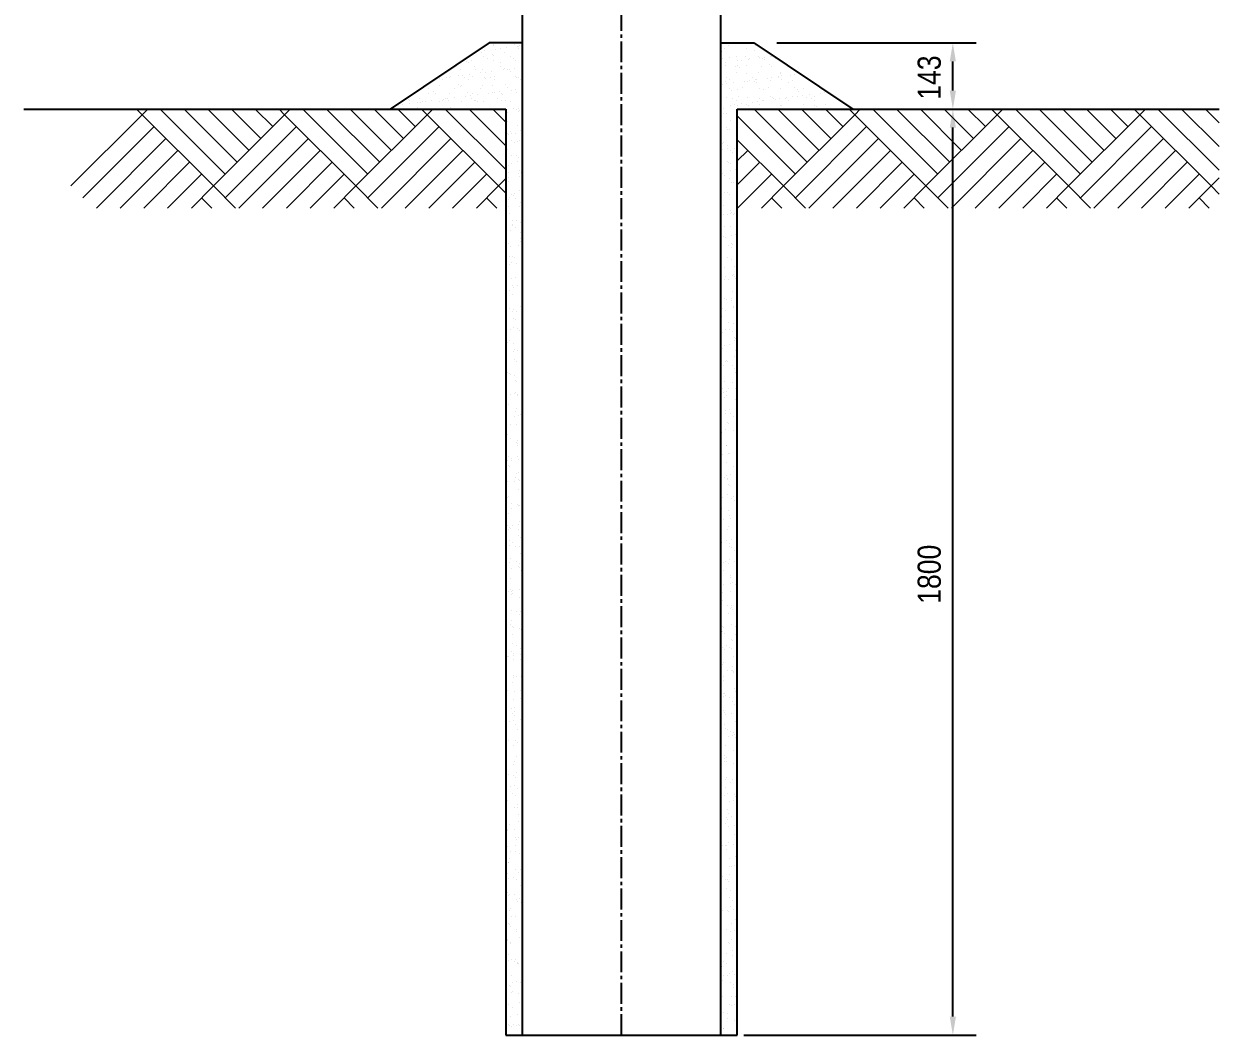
# Model space of a CAD drawing. Header units: millimetres. Extents: x 330554 to 656471, y 11007 to 130943.
# Drawn here: x 517242 to 519814, y 99916 to 102091 of the extents above; entities that cross this region are included whole.
import ezdxf

# ---------------------------------------------------------------- set-up
doc = ezdxf.new("R2010")
doc.units = ezdxf.units.MM
doc.header["$LTSCALE"] = 6
doc.linetypes.add('CENTER2', pattern=[1.125, 0.75, -0.125, 0.125, -0.125])
doc.layers.add('Hatch', color=250, linetype='Continuous', lineweight=13)
for name, color, linetype in [('Kich thuot', 8, 'Continuous'), ('Tim tru', 30, 'CENTER2'), ('Tru', 111, 'Continuous')]:
    doc.layers.add(name, color=color, linetype=linetype)
doc.styles.add('khoa', font='VHELVCN.TTF')

msp = doc.modelspace()

# ---------------------------------------------------------------- linework, layer by layer
for p, q in [((518243.629, 102049.93), (518030.218, 101907.655)), ((518314.766, 102049.93), (518243.629, 102049.93)), ((518741.589, 102049.93), (518812.727, 102049.93)), ((518812.727, 102049.93), (519026.138, 101907.655)), ((517242.366, 101907.655), (518279.198, 101907.655)), ((518279.198, 101907.655), (518279.198, 99915.814)), ((518741.589, 99915.814), (518741.589, 101907.655)), ((518777.158, 101907.655), (519813.99, 101907.655)), ((518777.158, 99915.814), (518777.158, 101907.655)), ((518279.198, 99915.814), (518777.158, 99915.814))]:
    msp.add_line(p, q)
at = {"layer": 'Hatch'}
for p, q in [((518251.748, 102047.171), (518251.748, 102047.171)), ((518252.775, 102043.609), (518252.775, 102043.609)), ((518297.97, 102046.949), (518297.97, 102046.949)), ((518306.009, 102043.319), (518306.009, 102043.319)), ((518309.044, 102043.711), (518309.044, 102043.711)), ((518759.196, 102044.529), (518759.196, 102044.529)), ((518798.641, 102047.97), (518798.641, 102047.97)), ((518815.465, 102044.631), (518815.465, 102044.631)), ((518218.14, 102031.751), (518218.14, 102031.751)), ((518227.379, 102028.472), (518227.379, 102028.472)), ((518232.318, 102020.692), (518232.318, 102020.692)), ((518232.83, 102033.685), (518232.83, 102033.685)), ((518249.669, 102025.96), (518249.669, 102025.96)), ((518252.999, 102022.909), (518252.999, 102022.909)), ((518257.372, 102036.916), (518257.372, 102036.916)), ((518266.777, 102038.154), (518266.777, 102038.154)), ((518276.181, 102030.23), (518276.181, 102030.23)), ((518281.467, 102040.088), (518281.467, 102040.088)), ((518288.587, 102020.794), (518288.587, 102020.794)), ((518303.986, 102041.819), (518303.986, 102041.819)), ((518307.316, 102038.767), (518307.316, 102038.767)), ((518744.323, 102032.111), (518744.323, 102032.111)), ((518746.358, 102016.758), (518746.358, 102016.758)), ((518750.439, 102037.253), (518750.439, 102037.253)), ((518760.043, 102017.707), (518760.043, 102017.707)), ((518774.872, 102020.312), (518774.872, 102020.312)), ((518795.008, 102021.714), (518795.008, 102021.714)), ((518796.661, 102037.031), (518796.661, 102037.031)), ((518802.627, 102016.86), (518802.627, 102016.86)), ((518814.36, 102033.565), (518814.36, 102033.565)), ((518822.168, 102020.915), (518822.168, 102020.915)), ((518825.7, 102018.172), (518825.7, 102018.172)), ((518832.345, 102017.086), (518832.345, 102017.086)), ((518835.105, 102019.41), (518835.105, 102019.41)), ((518849.795, 102021.344), (518849.795, 102021.344)), ((518851.277, 102021.817), (518851.277, 102021.817)), ((518858.896, 102016.962), (518858.896, 102016.962)), ((518182.295, 101993.878), (518182.295, 101993.878)), ((518195.351, 102010.102), (518195.351, 102010.102)), ((518198.682, 102007.05), (518198.682, 102007.05)), ((518205.589, 102011.752), (518205.589, 102011.752)), ((518211.099, 101998.26), (518211.099, 101998.26)), ((518214.402, 101992.646), (518214.402, 101992.646)), ((518228.517, 101993.656), (518228.517, 101993.656)), ((518239.938, 102015.838), (518239.938, 102015.838)), ((518252.886, 102012.355), (518252.886, 102012.355)), ((518267.368, 101998.363), (518267.368, 101998.363)), ((518268.719, 102008.504), (518268.719, 102008.504)), ((518274.031, 101992.326), (518274.031, 101992.326)), ((518277.319, 101995.414), (518277.319, 101995.414)), ((518283.436, 101993.564), (518283.436, 101993.564)), ((518286.703, 101992.025), (518286.703, 101992.025)), ((518296.207, 102015.94), (518296.207, 102015.94)), ((518298.126, 101995.498), (518298.126, 101995.498)), ((518299.108, 102012.134), (518299.108, 102012.134)), ((518751.577, 102002.437), (518751.577, 102002.437)), ((518752.52, 102008.537), (518752.52, 102008.537)), ((518773.789, 101999.283), (518773.789, 101999.283)), ((518777.063, 102011.768), (518777.063, 102011.768)), ((518778.027, 102001.227), (518778.027, 102001.227)), ((518781.358, 101998.175), (518781.358, 101998.175)), ((518786.468, 102013.007), (518786.468, 102013.007)), ((518797.799, 102002.215), (518797.799, 102002.215)), ((518801.158, 102014.941), (518801.158, 102014.941)), ((518830.058, 101999.385), (518830.058, 101999.385)), ((518835.675, 102014.034), (518835.675, 102014.034)), ((518846.601, 102003.974), (518846.601, 102003.974)), ((518851.395, 101999.629), (518851.395, 101999.629)), ((518886.327, 101999.487), (518886.327, 101999.487)), ((518134.373, 101975.241), (518134.373, 101975.241)), ((518137.525, 101974.355), (518137.525, 101974.355)), ((518141.993, 101970.387), (518141.993, 101970.387)), ((518152.214, 101976.288), (518152.214, 101976.288)), ((518157.926, 101975.178), (518157.926, 101975.178)), ((518160.084, 101976.787), (518160.084, 101976.787)), ((518176.757, 101979.52), (518176.757, 101979.52)), ((518186.162, 101980.758), (518186.162, 101980.758)), ((518190.642, 101975.343), (518190.642, 101975.343)), ((518198.262, 101970.489), (518198.262, 101970.489)), ((518200.852, 101982.692), (518200.852, 101982.692)), ((518206.728, 101976.937), (518206.728, 101976.937)), ((518225.394, 101985.923), (518225.394, 101985.923)), ((518232.386, 101976.166), (518232.386, 101976.166)), ((518234.799, 101987.161), (518234.799, 101987.161)), ((518235.716, 101973.114), (518235.716, 101973.114)), ((518246.911, 101975.446), (518246.911, 101975.446)), ((518249.489, 101989.095), (518249.489, 101989.095)), ((518254.024, 101977.54), (518254.024, 101977.54)), ((518254.531, 101970.592), (518254.531, 101970.592)), ((518290.034, 101988.973), (518290.034, 101988.973)), ((518300.246, 101977.318), (518300.246, 101977.318)), ((518303.18, 101975.548), (518303.18, 101975.548)), ((518305.753, 101974.568), (518305.753, 101974.568)), ((518310.8, 101970.694), (518310.8, 101970.694)), ((518742.76, 101967.912), (518742.76, 101967.912)), ((518752.716, 101967.622), (518752.716, 101967.622)), ((518753.332, 101976.366), (518753.332, 101976.366)), ((518760.951, 101971.512), (518760.951, 101971.512)), ((518776.01, 101985.496), (518776.01, 101985.496)), ((518793.722, 101967.179), (518793.722, 101967.179)), ((518797.077, 101983.771), (518797.077, 101983.771)), ((518798.937, 101967.4), (518798.937, 101967.4)), ((518803.127, 101968.417), (518803.127, 101968.417)), ((518809.601, 101976.468), (518809.601, 101976.468)), ((518815.062, 101967.291), (518815.062, 101967.291)), ((518817.22, 101971.614), (518817.22, 101971.614)), ((518817.817, 101970.351), (518817.817, 101970.351)), ((518823.307, 101986.099), (518823.307, 101986.099)), ((518842.36, 101973.582), (518842.36, 101973.582)), ((518847.739, 101969.158), (518847.739, 101969.158)), ((518851.765, 101974.82), (518851.765, 101974.82)), ((518865.87, 101976.57), (518865.87, 101976.57)), ((518866.454, 101976.754), (518866.454, 101976.754)), ((518869.379, 101983.15), (518869.379, 101983.15)), ((518869.528, 101985.878), (518869.528, 101985.878)), ((518872.709, 101980.098), (518872.709, 101980.098)), ((518873.489, 101971.716), (518873.489, 101971.716)), ((518888.429, 101965.694), (518888.429, 101965.694)), ((518890.997, 101979.985), (518890.997, 101979.985)), ((518895.036, 101969.762), (518895.036, 101969.762)), ((518900.402, 101981.223), (518900.402, 101981.223)), ((518922.139, 101976.673), (518922.139, 101976.673)), ((518929.758, 101971.818), (518929.758, 101971.818)), ((518112.842, 101940.585), (518112.842, 101940.585)), ((518113.154, 101952.81), (518113.154, 101952.81)), ((518123.751, 101944.449), (518123.751, 101944.449)), ((518127.082, 101941.397), (518127.082, 101941.397)), ((518136.136, 101958.459), (518136.136, 101958.459)), ((518159.064, 101940.363), (518159.064, 101940.363)), ((518169.423, 101952.912), (518169.423, 101952.912)), ((518178.069, 101960.308), (518178.069, 101960.308)), ((518181.399, 101957.256), (518181.399, 101957.256)), ((518183.433, 101959.062), (518183.433, 101959.062)), ((518197.119, 101942.851), (518197.119, 101942.851)), ((518207.866, 101942.121), (518207.866, 101942.121)), ((518225.692, 101953.014), (518225.692, 101953.014)), ((518229.655, 101958.841), (518229.655, 101958.841)), ((518242.054, 101941.333), (518242.054, 101941.333)), ((518251.436, 101958.71), (518251.436, 101958.71)), ((518251.459, 101942.571), (518251.459, 101942.571)), ((518255.163, 101942.725), (518255.163, 101942.725)), ((518266.148, 101944.505), (518266.148, 101944.505)), ((518269.42, 101942.23), (518269.42, 101942.23)), ((518278.457, 101960.599), (518278.457, 101960.599)), ((518281.961, 101953.116), (518281.961, 101953.116)), ((518290.691, 101947.736), (518290.691, 101947.736)), ((518300.096, 101948.974), (518300.096, 101948.974)), ((518301.384, 101942.503), (518301.384, 101942.503)), ((518745.085, 101960.776), (518745.085, 101960.776)), ((518754.49, 101962.014), (518754.49, 101962.014)), ((518760.744, 101951.433), (518760.744, 101951.433)), ((518764.075, 101948.381), (518764.075, 101948.381)), ((518769.18, 101963.948), (518769.18, 101963.948)), ((518777.148, 101950.681), (518777.148, 101950.681)), ((518788.382, 101954.037), (518788.382, 101954.037)), ((518818.392, 101964.24), (518818.392, 101964.24)), ((518824.445, 101951.284), (518824.445, 101951.284)), ((518834.112, 101949.835), (518834.112, 101949.835)), ((518844.651, 101954.139), (518844.651, 101954.139)), ((518870.667, 101951.062), (518870.667, 101951.062)), ((518900.92, 101954.241), (518900.92, 101954.241)), ((518906.413, 101949.214), (518906.413, 101949.214)), ((518909.744, 101946.162), (518909.744, 101946.162)), ((518919.469, 101952.82), (518919.469, 101952.82)), ((518956.293, 101941.799), (518956.293, 101941.799)), ((518965.698, 101943.037), (518965.698, 101943.037)), ((518047.505, 101915.72), (518047.505, 101915.72)), ((518056.91, 101916.958), (518056.91, 101916.958)), ((518069.434, 101928.59), (518069.434, 101928.59)), ((518071.599, 101918.892), (518071.599, 101918.892)), ((518072.765, 101925.539), (518072.765, 101925.539)), ((518088.473, 101921.885), (518088.473, 101921.885)), ((518092.697, 101929.893), (518092.697, 101929.893)), ((518096.142, 101922.123), (518096.142, 101922.123)), ((518100.317, 101925.039), (518100.317, 101925.039)), ((518105.547, 101923.362), (518105.547, 101923.362)), ((518120.237, 101925.296), (518120.237, 101925.296)), ((518137.275, 101923.644), (518137.275, 101923.644)), ((518142.802, 101926.993), (518142.802, 101926.993)), ((518144.779, 101928.527), (518144.779, 101928.527)), ((518148.966, 101929.995), (518148.966, 101929.995)), ((518154.184, 101929.765), (518154.184, 101929.765)), ((518156.586, 101925.141), (518156.586, 101925.141)), ((518168.874, 101931.699), (518168.874, 101931.699)), ((518184.571, 101924.247), (518184.571, 101924.247)), ((518193.416, 101934.93), (518193.416, 101934.93)), ((518202.821, 101936.168), (518202.821, 101936.168)), ((518205.235, 101930.097), (518205.235, 101930.097)), ((518212.855, 101925.243), (518212.855, 101925.243)), ((518215.103, 101926.372), (518215.103, 101926.372)), ((518217.511, 101938.102), (518217.511, 101938.102)), ((518218.434, 101923.32), (518218.434, 101923.32)), ((518230.793, 101924.025), (518230.793, 101924.025)), ((518261.504, 101930.199), (518261.504, 101930.199)), ((518269.124, 101925.345), (518269.124, 101925.345)), ((518272.751, 101939.178), (518272.751, 101939.178)), ((518279.595, 101925.783), (518279.595, 101925.783)), ((518288.47, 101924.774), (518288.47, 101924.774)), ((518753.854, 101932.806), (518753.854, 101932.806)), ((518761.745, 101916.186), (518761.745, 101916.186)), ((518767.925, 101931.12), (518767.925, 101931.12)), ((518771.15, 101917.424), (518771.15, 101917.424)), ((518775.544, 101926.265), (518775.544, 101926.265)), ((518778.286, 101915.865), (518778.286, 101915.865)), ((518779.795, 101933.977), (518779.795, 101933.977)), ((518785.839, 101919.358), (518785.839, 101919.358)), ((518797.779, 101917.497), (518797.779, 101917.497)), ((518800.075, 101932.585), (518800.075, 101932.585)), ((518801.109, 101914.445), (518801.109, 101914.445)), ((518810.382, 101922.589), (518810.382, 101922.589)), ((518819.787, 101923.827), (518819.787, 101923.827)), ((518824.194, 101931.222), (518824.194, 101931.222)), ((518825.583, 101916.468), (518825.583, 101916.468)), ((518831.813, 101926.368), (518831.813, 101926.368)), ((518834.477, 101925.761), (518834.477, 101925.761)), ((518848.877, 101934.343), (518848.877, 101934.343)), ((518852.096, 101933.355), (518852.096, 101933.355)), ((518855.427, 101930.304), (518855.427, 101930.304)), ((518859.019, 101928.992), (518859.019, 101928.992)), ((518868.424, 101930.23), (518868.424, 101930.23)), ((518871.146, 101915.899), (518871.146, 101915.899)), ((518871.805, 101916.247), (518871.805, 101916.247)), ((518880.463, 101931.324), (518880.463, 101931.324)), ((518883.114, 101932.164), (518883.114, 101932.164)), ((518888.082, 101926.47), (518888.082, 101926.47)), ((518896.174, 101934.946), (518896.174, 101934.946)), ((518907.656, 101935.395), (518907.656, 101935.395)), ((518917.061, 101936.634), (518917.061, 101936.634)), ((518920.607, 101918.005), (518920.607, 101918.005)), ((518925.464, 101931.758), (518925.464, 101931.758)), ((518931.751, 101938.568), (518931.751, 101938.568)), ((518936.732, 101931.426), (518936.732, 101931.426)), ((518942.396, 101934.724), (518942.396, 101934.724)), ((518943.448, 101915.278), (518943.448, 101915.278)), ((518944.351, 101926.572), (518944.351, 101926.572)), ((518967.904, 101918.608), (518967.904, 101918.608)), ((519016.815, 101913.681), (519016.815, 101913.681)), ((517343.473, 101742.281), (517496.792, 101895.601)), ((517496.792, 101895.601), (517484.738, 101907.655)), ((517496.792, 101895.601), (517508.847, 101907.655)), ((517650.112, 101742.281), (517496.792, 101895.601)), ((517675.665, 101767.835), (517535.844, 101907.655)), ((517701.218, 101793.388), (517586.951, 101907.655)), ((517726.771, 101818.941), (517638.057, 101907.655)), ((517650.112, 101742.281), (517803.431, 101895.601)), ((517752.324, 101844.494), (517689.163, 101907.655)), ((517777.878, 101870.047), (517740.27, 101907.655)), ((517803.431, 101895.601), (517791.376, 101907.655)), ((517803.431, 101895.601), (517815.485, 101907.655)), ((517956.75, 101742.281), (517803.431, 101895.601)), ((517982.303, 101767.835), (517842.483, 101907.655)), ((518007.856, 101793.388), (517893.589, 101907.655)), ((518033.41, 101818.941), (517944.695, 101907.655)), ((517956.75, 101742.281), (518110.069, 101895.601)), ((518058.963, 101844.494), (517995.802, 101907.655)), ((518084.516, 101870.047), (518046.908, 101907.655)), ((518088.484, 101911.134), (518088.484, 101911.134)), ((518110.069, 101895.601), (518098.015, 101907.655)), ((518110.069, 101895.601), (518122.124, 101907.655)), ((518263.388, 101742.281), (518110.069, 101895.601)), ((518279.198, 101777.578), (518149.121, 101907.655)), ((518160.786, 101910.513), (518160.786, 101910.513)), ((518184.016, 101907.666), (518184.016, 101907.666)), ((518279.198, 101828.685), (518200.227, 101907.655)), ((518234.153, 101908.916), (518234.153, 101908.916)), ((518240.285, 101907.768), (518240.285, 101907.768)), ((518279.198, 101879.791), (518251.334, 101907.655)), ((518256.301, 101907.909), (518256.301, 101907.909)), ((518280.733, 101890.968), (518280.733, 101890.968)), ((518282.808, 101899.916), (518282.808, 101899.916)), ((518296.554, 101907.87), (518296.554, 101907.87)), ((518302.523, 101907.687), (518302.523, 101907.687)), ((518306.455, 101908.294), (518306.455, 101908.294)), ((518307.35, 101903.147), (518307.35, 101903.147)), ((518309.785, 101905.243), (518309.785, 101905.243)), ((518743.462, 101901.638), (518743.462, 101901.638)), ((518746.706, 101908.688), (518746.706, 101908.688)), ((518746.792, 101898.587), (518746.792, 101898.587)), ((518754.992, 101897.991), (518754.992, 101897.991)), ((518902.218, 101767.835), (518777.158, 101892.895)), ((518802.975, 101908.79), (518802.975, 101908.79)), ((518927.772, 101793.388), (518813.504, 101907.655)), ((518859.244, 101908.893), (518859.244, 101908.893)), ((518953.325, 101818.941), (518864.611, 101907.655)), ((518876.665, 101742.281), (519029.984, 101895.601)), ((518915.513, 101908.995), (518915.513, 101908.995)), ((518978.878, 101844.494), (518915.717, 101907.655)), ((518946.778, 101912.226), (518946.778, 101912.226)), ((519004.431, 101870.047), (518966.824, 101907.655)), ((518971.781, 101909.097), (518971.781, 101909.097)), ((519029.984, 101895.601), (519017.93, 101907.655)), ((519029.984, 101895.601), (519042.039, 101907.655)), ((519183.304, 101742.281), (519029.984, 101895.601)), ((519208.857, 101767.835), (519069.036, 101907.655)), ((519234.41, 101793.388), (519120.143, 101907.655)), ((519259.963, 101818.941), (519171.249, 101907.655)), ((519183.304, 101742.281), (519336.623, 101895.601)), ((519285.516, 101844.494), (519222.356, 101907.655)), ((519311.07, 101870.047), (519273.462, 101907.655)), ((519336.623, 101895.601), (519324.568, 101907.655)), ((519336.623, 101895.601), (519348.677, 101907.655)), ((519489.942, 101742.281), (519336.623, 101895.601)), ((519515.495, 101767.835), (519375.675, 101907.655)), ((519541.048, 101793.388), (519426.781, 101907.655)), ((519566.602, 101818.941), (519477.888, 101907.655)), ((519489.942, 101742.281), (519643.261, 101895.601)), ((519592.155, 101844.494), (519528.994, 101907.655)), ((519617.708, 101870.047), (519580.1, 101907.655)), ((519643.261, 101895.601), (519631.207, 101907.655)), ((519643.261, 101895.601), (519655.316, 101907.655)), ((519796.58, 101742.281), (519643.261, 101895.601)), ((519813.99, 101775.978), (519682.313, 101907.655)), ((519813.99, 101827.085), (519733.42, 101907.655)), ((519813.99, 101878.191), (519784.526, 101907.655)), ((517369.026, 101716.728), (517522.346, 101870.047)), ((517675.665, 101716.728), (517828.984, 101870.047)), ((517982.303, 101716.728), (518135.622, 101870.047)), ((518283.716, 101880.099), (518283.716, 101880.099)), ((518303.661, 101872.872), (518303.661, 101872.872)), ((518311.147, 101862.624), (518311.147, 101862.624)), ((518753.861, 101868.365), (518753.861, 101868.365)), ((518756.13, 101863.175), (518756.13, 101863.175)), ((518761.299, 101863.442), (518761.299, 101863.442)), ((518762.512, 101884.182), (518762.512, 101884.182)), ((518902.218, 101716.728), (519055.538, 101870.047)), ((519208.857, 101716.728), (519362.176, 101870.047)), ((519515.495, 101716.728), (519668.814, 101870.047)), ((517398.235, 101694.83), (517547.899, 101844.494)), ((517704.873, 101694.83), (517854.537, 101844.494)), ((518011.511, 101694.83), (518161.176, 101844.494)), ((518281.872, 101856.152), (518281.872, 101856.152)), ((518284.777, 101853.392), (518284.777, 101853.392)), ((518289.172, 101858.5), (518289.172, 101858.5)), ((518290.69, 101839.707), (518290.69, 101839.707)), ((518292.502, 101855.448), (518292.502, 101855.448)), ((518299.467, 101855.326), (518299.467, 101855.326)), ((518304.799, 101838.056), (518304.799, 101838.056)), ((518308.222, 101841.044), (518308.222, 101841.044)), ((518876.665, 101742.281), (518777.158, 101841.789)), ((518931.427, 101694.83), (519081.091, 101844.494)), ((519238.065, 101694.83), (519387.729, 101844.494)), ((519544.703, 101694.83), (519694.368, 101844.494)), ((517449.341, 101694.83), (517573.452, 101818.941)), ((517755.979, 101694.83), (517880.09, 101818.941)), ((518062.618, 101694.83), (518186.729, 101818.941)), ((518283.01, 101821.337), (518283.01, 101821.337)), ((518298.309, 101834.853), (518298.309, 101834.853)), ((518745.229, 101834.388), (518745.229, 101834.388)), ((518746.426, 101820.603), (518746.426, 101820.603)), ((518748.461, 101835.671), (518748.461, 101835.671)), ((518755.831, 101821.841), (518755.831, 101821.841)), ((518757.268, 101828.36), (518757.268, 101828.36)), ((518763.213, 101817.908), (518763.213, 101817.908)), ((518766.544, 101814.856), (518766.544, 101814.856)), ((518770.521, 101823.775), (518770.521, 101823.775)), ((518775.891, 101818.196), (518775.891, 101818.196)), ((518777.158, 101796.094), (518800.006, 101818.941)), ((518982.533, 101694.83), (519106.644, 101818.941)), ((519289.171, 101694.83), (519413.282, 101818.941)), ((519595.81, 101694.83), (519719.921, 101818.941)), ((517500.447, 101694.83), (517599.005, 101793.388)), ((517807.086, 101694.83), (517905.644, 101793.388)), ((518113.724, 101694.83), (518212.282, 101793.388)), ((518284.148, 101786.522), (518284.148, 101786.522)), ((518290.939, 101791.249), (518290.939, 101791.249)), ((518292.032, 101807.564), (518292.032, 101807.564)), ((518301.437, 101808.802), (518301.437, 101808.802)), ((518305.283, 101794.461), (518305.283, 101794.461)), ((518305.937, 101803.241), (518305.937, 101803.241)), ((518312.902, 101789.607), (518312.902, 101789.607)), ((518755.434, 101795.279), (518755.434, 101795.279)), ((518758.407, 101793.544), (518758.407, 101793.544)), ((518763.054, 101790.425), (518763.054, 101790.425)), ((518777.158, 101744.987), (518825.559, 101793.388)), ((519033.639, 101694.83), (519132.197, 101793.388)), ((519340.278, 101694.83), (519438.836, 101793.388)), ((519646.916, 101694.83), (519745.474, 101793.388)), ((517551.554, 101694.83), (517624.558, 101767.835)), ((517858.192, 101694.83), (517931.197, 101767.835)), ((518164.831, 101694.83), (518237.835, 101767.835)), ((518284.064, 101772.029), (518284.064, 101772.029)), ((518284.149, 101759.743), (518284.149, 101759.743)), ((518307.075, 101768.425), (518307.075, 101768.425)), ((518308.691, 101762.974), (518308.691, 101762.974)), ((518308.924, 101774.77), (518308.924, 101774.77)), ((518312.254, 101771.718), (518312.254, 101771.718)), ((518745.931, 101768.114), (518745.931, 101768.114)), ((518749.261, 101765.062), (518749.261, 101765.062)), ((518763.086, 101776.013), (518763.086, 101776.013)), ((518772.491, 101777.252), (518772.491, 101777.252)), ((518778.107, 101694.83), (518851.112, 101767.835)), ((519084.746, 101694.83), (519157.75, 101767.835)), ((519391.384, 101694.83), (519464.389, 101767.835)), ((519698.023, 101694.83), (519771.027, 101767.835)), ((519796.58, 101742.281), (519813.99, 101759.691)), ((517602.66, 101694.83), (517650.112, 101742.281)), ((517697.563, 101694.83), (517650.112, 101742.281)), ((517909.299, 101694.83), (517956.75, 101742.281)), ((518004.201, 101694.83), (517956.75, 101742.281)), ((518215.937, 101694.83), (518263.388, 101742.281)), ((518263.388, 101742.281), (518279.198, 101758.091)), ((518279.198, 101726.472), (518263.388, 101742.281)), ((518285.286, 101751.706), (518285.286, 101751.706)), ((518308.214, 101733.61), (518308.214, 101733.61)), ((518759.545, 101758.729), (518759.545, 101758.729)), ((518764.981, 101750.658), (518764.981, 101750.658)), ((518770.027, 101750.033), (518770.027, 101750.033)), ((518829.214, 101694.83), (518876.665, 101742.281)), ((518924.117, 101694.83), (518876.665, 101742.281)), ((519135.852, 101694.83), (519183.304, 101742.281)), ((519230.755, 101694.83), (519183.304, 101742.281)), ((519442.491, 101694.83), (519489.942, 101742.281)), ((519537.393, 101694.83), (519489.942, 101742.281)), ((519749.129, 101694.83), (519796.58, 101742.281)), ((519813.99, 101724.872), (519796.58, 101742.281)), ((517646.457, 101694.83), (517624.558, 101716.728)), ((517953.095, 101694.83), (517931.197, 101716.728)), ((518259.733, 101694.83), (518237.835, 101716.728)), ((518286.118, 101713.22), (518286.118, 101713.22)), ((518286.424, 101716.891), (518286.424, 101716.891)), ((518291.641, 101724.975), (518291.641, 101724.975)), ((518294.971, 101721.924), (518294.971, 101721.924)), ((518298.657, 101726.783), (518298.657, 101726.783)), ((518300.808, 101715.154), (518300.808, 101715.154)), ((518748.808, 101727.601), (518748.808, 101727.601)), ((518755.202, 101728.193), (518755.202, 101728.193)), ((518760.683, 101723.913), (518760.683, 101723.913)), ((518873.01, 101694.83), (518851.112, 101716.728)), ((519179.649, 101694.83), (519157.75, 101716.728)), ((519486.287, 101694.83), (519464.389, 101716.728)), ((519792.925, 101694.83), (519771.027, 101716.728)), ((518285.819, 101699.012), (518285.819, 101699.012)), ((518287.563, 101682.075), (518287.563, 101682.075)), ((518309.352, 101698.794), (518309.352, 101698.794)), ((518310.691, 101707.519), (518310.691, 101707.519)), ((518747.698, 101700.863), (518747.698, 101700.863)), ((518761.821, 101689.098), (518761.821, 101689.098)), ((518763.401, 101682.355), (518763.401, 101682.355)), ((518765.682, 101684.384), (518765.682, 101684.384)), ((518771.862, 101683.603), (518771.862, 101683.603)), ((518292.792, 101658.62), (518292.792, 101658.62)), ((518293.373, 101667.392), (518293.373, 101667.392)), ((518293.408, 101657.725), (518293.408, 101657.725)), ((518302.778, 101668.63), (518302.778, 101668.63)), ((518310.49, 101663.979), (518310.49, 101663.979)), ((518313.249, 101681.537), (518313.249, 101681.537)), ((518742.944, 101659.438), (518742.944, 101659.438)), ((518747.767, 101680.431), (518747.767, 101680.431)), ((518757.172, 101681.669), (518757.172, 101681.669)), ((518769.013, 101681.332), (518769.013, 101681.332)), ((518288.701, 101647.26), (518288.701, 101647.26)), ((518300.412, 101653.766), (518300.412, 101653.766)), ((518311.393, 101641.245), (518311.393, 101641.245)), ((518314.723, 101638.193), (518314.723, 101638.193)), ((518748.399, 101634.589), (518748.399, 101634.589)), ((518750.564, 101654.584), (518750.564, 101654.584)), ((518751.73, 101631.537), (518751.73, 101631.537)), ((518762.959, 101654.282), (518762.959, 101654.282)), ((518764.427, 101635.841), (518764.427, 101635.841)), ((518773.832, 101637.079), (518773.832, 101637.079)), ((518285.49, 101619.571), (518285.49, 101619.571)), ((518289.839, 101612.444), (518289.839, 101612.444)), ((518307.385, 101613.374), (518307.385, 101613.374)), ((518310.032, 101622.802), (518310.032, 101622.802)), ((518311.628, 101629.164), (518311.628, 101629.164)), ((518757.537, 101614.192), (518757.537, 101614.192)), ((518764.098, 101619.467), (518764.098, 101619.467)), ((518765.156, 101609.337), (518765.156, 101609.337)), ((518767.45, 101617.133), (518767.45, 101617.133)), ((518286.166, 101590.942), (518286.166, 101590.942)), ((518294.11, 101591.451), (518294.11, 101591.451)), ((518297.44, 101588.399), (518297.44, 101588.399)), ((518312.767, 101594.348), (518312.767, 101594.348)), ((518741.854, 101586.086), (518741.854, 101586.086)), ((518756.543, 101588.02), (518756.543, 101588.02)), ((518765.236, 101584.651), (518765.236, 101584.651)), ((518287.459, 101573.047), (518287.459, 101573.047)), ((518290.977, 101577.629), (518290.977, 101577.629)), ((518302.149, 101574.981), (518302.149, 101574.981)), ((518313.16, 101573.995), (518313.16, 101573.995)), ((518313.905, 101559.533), (518313.905, 101559.533)), ((518750.167, 101567.339), (518750.167, 101567.339)), ((518772.13, 101568.945), (518772.13, 101568.945)), ((518280.157, 101538.605), (518280.157, 101538.605)), ((518292.116, 101542.813), (518292.116, 101542.813)), ((518300.759, 101545.696), (518300.759, 101545.696)), ((518304.119, 101528.458), (518304.119, 101528.458)), ((518742.005, 101531.137), (518742.005, 101531.137)), ((518749.108, 101540.259), (518749.108, 101540.259)), ((518750.911, 101546.514), (518750.911, 101546.514)), ((518758.513, 101541.497), (518758.513, 101541.497)), ((518766.374, 101549.836), (518766.374, 101549.836)), ((518768.151, 101550.859), (518768.151, 101550.859)), ((518771.482, 101547.807), (518771.482, 101547.807)), ((518773.203, 101543.431), (518773.203, 101543.431)), ((518280.302, 101522.779), (518280.302, 101522.779)), ((518287.922, 101517.925), (518287.922, 101517.925)), ((518293.254, 101507.998), (518293.254, 101507.998)), ((518294.714, 101527.219), (518294.714, 101527.219)), ((518295.877, 101524.2), (518295.877, 101524.2)), ((518313.861, 101507.721), (518313.861, 101507.721)), ((518767.512, 101515.021), (518767.512, 101515.021)), ((518286.831, 101479.399), (518286.831, 101479.399)), ((518294.895, 101477.533), (518294.895, 101477.533)), ((518311.373, 101482.63), (518311.373, 101482.63)), ((518743.143, 101496.321), (518743.143, 101496.321)), ((518745.047, 101478.351), (518745.047, 101478.351)), ((518750.868, 101501.064), (518750.868, 101501.064)), ((518754.199, 101498.013), (518754.199, 101498.013)), ((518765.504, 101501.268), (518765.504, 101501.268)), ((518765.768, 101495.669), (518765.768, 101495.669)), ((518768.651, 101480.205), (518768.651, 101480.205)), ((518769.918, 101483.608), (518769.918, 101483.608)), ((518775.173, 101496.907), (518775.173, 101496.907)), ((518294.392, 101473.182), (518294.392, 101473.182)), ((518296.579, 101457.926), (518296.579, 101457.926)), ((518299.909, 101454.874), (518299.909, 101454.874)), ((518302.514, 101472.679), (518302.514, 101472.679)), ((518744.281, 101461.506), (518744.281, 101461.506)), ((518752.666, 101473.497), (518752.666, 101473.497)), ((518279.395, 101431.637), (518279.395, 101431.637)), ((518288.8, 101432.875), (518288.8, 101432.875)), ((518295.53, 101438.367), (518295.53, 101438.367)), ((518303.49, 101434.809), (518303.49, 101434.809)), ((518309.488, 101432.287), (518309.488, 101432.287)), ((518743.195, 101445.914), (518743.195, 101445.914)), ((518745.419, 101426.69), (518745.419, 101426.69)), ((518752.636, 101433.814), (518752.636, 101433.814)), ((518757.884, 101447.848), (518757.884, 101447.848)), ((518759.64, 101433.105), (518759.64, 101433.105)), ((518767.259, 101428.25), (518767.259, 101428.25)), ((518769.789, 101445.39), (518769.789, 101445.39)), ((518279.296, 101408.132), (518279.296, 101408.132)), ((518282.626, 101405.08), (518282.626, 101405.08)), ((518288.269, 101409.855), (518288.269, 101409.855)), ((518296.668, 101403.551), (518296.668, 101403.551)), ((518750.449, 101400.086), (518750.449, 101400.086)), ((518759.854, 101401.324), (518759.854, 101401.324)), ((518770.62, 101417.334), (518770.62, 101417.334)), ((518770.927, 101410.574), (518770.927, 101410.574)), ((518773.95, 101414.282), (518773.95, 101414.282)), ((518774.544, 101403.258), (518774.544, 101403.258)), ((518296.055, 101387.047), (518296.055, 101387.047)), ((518298.346, 101390.676), (518298.346, 101390.676)), ((518305.46, 101388.285), (518305.46, 101388.285)), ((518746.558, 101391.875), (518746.558, 101391.875)), ((518772.065, 101375.759), (518772.065, 101375.759)), ((518774.232, 101387.858), (518774.232, 101387.858)), ((518297.807, 101368.736), (518297.807, 101368.736)), ((518302.862, 101364.609), (518302.862, 101364.609)), ((518742.566, 101352.265), (518742.566, 101352.265)), ((518747.696, 101357.059), (518747.696, 101357.059)), ((518753.013, 101365.427), (518753.013, 101365.427)), ((518753.337, 101367.54), (518753.337, 101367.54)), ((518756.668, 101364.488), (518756.668, 101364.488)), ((518767.109, 101355.497), (518767.109, 101355.497)), ((518772.387, 101350.084), (518772.387, 101350.084)), ((518776.514, 101356.735), (518776.514, 101356.735)), ((518281.063, 101340.881), (518281.063, 101340.881)), ((518282.405, 101341.692), (518282.405, 101341.692)), ((518288.172, 101339.226), (518288.172, 101339.226)), ((518290.024, 101336.838), (518290.024, 101336.838)), ((518298.945, 101333.92), (518298.945, 101333.92)), ((518299.048, 101324.402), (518299.048, 101324.402)), ((518312.714, 101342.457), (518312.714, 101342.457)), ((518748.834, 101322.244), (518748.834, 101322.244)), ((518773.203, 101340.943), (518773.203, 101340.943)), ((518296.998, 101296.446), (518296.998, 101296.446)), ((518300.083, 101299.105), (518300.083, 101299.105)), ((518302.378, 101321.35), (518302.378, 101321.35)), ((518744.536, 101305.742), (518744.536, 101305.742)), ((518747.149, 101297.264), (518747.149, 101297.264)), ((518755.105, 101300.289), (518755.105, 101300.289)), ((518759.225, 101307.676), (518759.225, 101307.676)), ((518767.606, 101320.181), (518767.606, 101320.181)), ((518774.342, 101306.128), (518774.342, 101306.128)), ((518280.736, 101291.464), (518280.736, 101291.464)), ((518281.765, 101274.607), (518281.765, 101274.607)), ((518285.095, 101271.555), (518285.095, 101271.555)), ((518290.141, 101292.703), (518290.141, 101292.703)), ((518304.617, 101291.592), (518304.617, 101291.592)), ((518304.831, 101294.637), (518304.831, 101294.637)), ((518749.972, 101287.428), (518749.972, 101287.428)), ((518754.769, 101292.41), (518754.769, 101292.41)), ((518773.089, 101283.81), (518773.089, 101283.81)), ((518775.48, 101271.312), (518775.48, 101271.312)), ((518776.419, 101280.758), (518776.419, 101280.758)), ((518297.396, 101246.875), (518297.396, 101246.875)), ((518300.815, 101257.151), (518300.815, 101257.151)), ((518301.221, 101264.289), (518301.221, 101264.289)), ((518306.801, 101248.113), (518306.801, 101248.113)), ((518311.59, 101251.2), (518311.59, 101251.2)), ((518751.11, 101252.613), (518751.11, 101252.613)), ((518751.79, 101259.914), (518751.79, 101259.914)), ((518761.195, 101261.152), (518761.195, 101261.152)), ((518761.742, 101252.017), (518761.742, 101252.017)), ((518769.362, 101247.163), (518769.362, 101247.163)), ((518775.885, 101263.086), (518775.885, 101263.086)), ((518290.371, 101228.768), (518290.371, 101228.768)), ((518302.36, 101229.474), (518302.36, 101229.474)), ((518755.806, 101234.015), (518755.806, 101234.015)), ((518759.137, 101230.963), (518759.137, 101230.963)), ((518776.618, 101236.497), (518776.618, 101236.497)), ((518283.532, 101207.357), (518283.532, 101207.357)), ((518289.513, 101199.054), (518289.513, 101199.054)), ((518303.498, 101194.658), (518303.498, 101194.658)), ((518314.055, 101202.285), (518314.055, 101202.285)), ((518743.907, 101212.093), (518743.907, 101212.093)), ((518752.249, 101217.797), (518752.249, 101217.797)), ((518768.45, 101215.324), (518768.45, 101215.324)), ((518774.856, 101216.559), (518774.856, 101216.559)), ((518776.335, 101206.771), (518776.335, 101206.771)), ((518280.203, 101176.784), (518280.203, 101176.784)), ((518301.516, 101190.877), (518301.516, 101190.877)), ((518304.847, 101187.825), (518304.847, 101187.825)), ((518304.964, 101183.522), (518304.964, 101183.522)), ((518741.854, 101181.169), (518741.854, 101181.169)), ((518753.387, 101182.982), (518753.387, 101182.982)), ((518755.116, 101184.34), (518755.116, 101184.34)), ((518282.077, 101151.292), (518282.077, 101151.292)), ((518284.507, 101160.605), (518284.507, 101160.605)), ((518291.482, 101152.53), (518291.482, 101152.53)), ((518292.127, 101155.751), (518292.127, 101155.751)), ((518304.636, 101159.843), (518304.636, 101159.843)), ((518306.172, 101154.464), (518306.172, 101154.464)), ((518742.278, 101156.569), (518742.278, 101156.569)), ((518745.877, 101165.57), (518745.877, 101165.57)), ((518754.525, 101148.166), (518754.525, 101148.166)), ((518757.573, 101166.765), (518757.573, 101166.765)), ((518760.566, 101167.503), (518760.566, 101167.503)), ((518775.558, 101150.285), (518775.558, 101150.285)), ((518281.342, 101141.969), (518281.342, 101141.969)), ((518284.234, 101141.083), (518284.234, 101141.083)), ((518287.564, 101138.031), (518287.564, 101138.031)), ((518303.284, 101123.626), (518303.284, 101123.626)), ((518305.774, 101125.027), (518305.774, 101125.027)), ((518753.131, 101119.742), (518753.131, 101119.742)), ((518762.536, 101120.98), (518762.536, 101120.98)), ((518769.709, 101139.094), (518769.709, 101139.094)), ((518282.48, 101107.153), (518282.48, 101107.153)), ((518298.737, 101106.702), (518298.737, 101106.702)), ((518299.1, 101115.359), (518299.1, 101115.359)), ((518306.72, 101110.505), (518306.72, 101110.505)), ((518308.142, 101107.941), (518308.142, 101107.941)), ((518749.252, 101116.177), (518749.252, 101116.177)), ((518755.663, 101113.351), (518755.663, 101113.351)), ((518756.871, 101111.322), (518756.871, 101111.322)), ((518758.275, 101100.491), (518758.275, 101100.491)), ((518761.605, 101097.439), (518761.605, 101097.439)), ((518283.618, 101072.338), (518283.618, 101072.338)), ((518286.001, 101073.832), (518286.001, 101073.832)), ((518306.912, 101090.212), (518306.912, 101090.212)), ((518313.693, 101070.112), (518313.693, 101070.112)), ((518745.248, 101071.921), (518745.248, 101071.921)), ((518756.801, 101078.535), (518756.801, 101078.535)), ((518763.845, 101070.93), (518763.845, 101070.93)), ((518769.791, 101075.152), (518769.791, 101075.152)), ((518771.464, 101066.076), (518771.464, 101066.076)), ((518290.854, 101058.882), (518290.854, 101058.882)), ((518292.474, 101047.681), (518292.474, 101047.681)), ((518303.985, 101057.352), (518303.985, 101057.352)), ((518307.316, 101054.301), (518307.316, 101054.301)), ((518308.051, 101055.397), (518308.051, 101055.397)), ((518742.626, 101048.499), (518742.626, 101048.499)), ((518744.323, 101047.644), (518744.323, 101047.644)), ((518757.94, 101043.72), (518757.94, 101043.72)), ((518279.636, 101019.91), (518279.636, 101019.91)), ((518284.756, 101037.522), (518284.756, 101037.522)), ((518307.513, 101014.292), (518307.513, 101014.292)), ((518309.189, 101020.581), (518309.189, 101020.581)), ((518747.218, 101025.397), (518747.218, 101025.397)), ((518760.042, 101033.24), (518760.042, 101033.24)), ((518761.907, 101027.331), (518761.907, 101027.331)), ((518283.418, 101011.12), (518283.418, 101011.12)), ((518285.894, 101002.707), (518285.894, 101002.707)), ((518286.703, 101007.558), (518286.703, 101007.558)), ((518290.033, 101004.506), (518290.033, 101004.506)), ((518292.823, 101012.358), (518292.823, 101012.358)), ((518305.753, 100990.102), (518305.753, 100990.102)), ((518307.067, 101002.435), (518307.067, 101002.435)), ((518757.219, 101003.253), (518757.219, 101003.253)), ((518759.078, 101008.905), (518759.078, 101008.905)), ((518286.61, 100979.518), (518286.61, 100979.518)), ((518287.033, 100967.891), (518287.033, 100967.891)), ((518294.229, 100974.664), (518294.229, 100974.664)), ((518300.078, 100966.53), (518300.078, 100966.53)), ((518309.483, 100967.768), (518309.483, 100967.768)), ((518310.327, 100985.766), (518310.327, 100985.766)), ((518742.76, 100983.446), (518742.76, 100983.446)), ((518744.381, 100975.482), (518744.381, 100975.482)), ((518754.472, 100979.569), (518754.472, 100979.569)), ((518760.216, 100974.089), (518760.216, 100974.089)), ((518760.744, 100966.966), (518760.744, 100966.966)), ((518763.877, 100980.808), (518763.877, 100980.808)), ((518764.074, 100963.914), (518764.074, 100963.914)), ((518288.47, 100940.307), (518288.47, 100940.307)), ((518311.465, 100950.95), (518311.465, 100950.95)), ((518761.354, 100939.274), (518761.354, 100939.274)), ((518771.811, 100958.006), (518771.811, 100958.006)), ((518279.984, 100911.84), (518279.984, 100911.84)), ((518288.171, 100933.076), (518288.171, 100933.076)), ((518292.195, 100918.709), (518292.195, 100918.709)), ((518301.203, 100934.272), (518301.203, 100934.272)), ((518306.454, 100923.828), (518306.454, 100923.828)), ((518308.822, 100929.417), (518308.822, 100929.417)), ((518309.785, 100920.776), (518309.785, 100920.776)), ((518312.603, 100916.135), (518312.603, 100916.135)), ((518743.461, 100917.172), (518743.461, 100917.172)), ((518746.589, 100931.749), (518746.589, 100931.749)), ((518746.792, 100914.12), (518746.792, 100914.12)), ((518751.354, 100935.09), (518751.354, 100935.09)), ((518758.974, 100930.235), (518758.974, 100930.235)), ((518771.132, 100934.98), (518771.132, 100934.98)), ((518289.309, 100898.26), (518289.309, 100898.26)), ((518748.559, 100885.225), (518748.559, 100885.225)), ((518762.493, 100904.458), (518762.493, 100904.458)), ((518762.511, 100899.715), (518762.511, 100899.715)), ((518763.248, 100887.159), (518763.248, 100887.159)), ((518765.947, 100889.843), (518765.947, 100889.843)), ((518773.567, 100884.989), (518773.567, 100884.989)), ((518284.759, 100870.947), (518284.759, 100870.947)), ((518289.171, 100874.033), (518289.171, 100874.033)), ((518290.447, 100863.445), (518290.447, 100863.445)), ((518292.502, 100870.982), (518292.502, 100870.982)), ((518294.164, 100872.186), (518294.164, 100872.186)), ((518294.577, 100866.594), (518294.577, 100866.594)), ((518308.854, 100874.12), (518308.854, 100874.12)), ((518313.742, 100881.319), (518313.742, 100881.319)), ((518744.728, 100867.412), (518744.728, 100867.412)), ((518763.631, 100869.643), (518763.631, 100869.643)), ((518281.739, 100838.823), (518281.739, 100838.823)), ((518308.222, 100856.577), (518308.222, 100856.577)), ((518741.842, 100852.923), (518741.842, 100852.923)), ((518745.228, 100849.921), (518745.228, 100849.921)), ((518755.813, 100839.397), (518755.813, 100839.397)), ((518763.213, 100833.441), (518763.213, 100833.441)), ((518764.769, 100834.827), (518764.769, 100834.827)), ((518765.218, 100840.635), (518765.218, 100840.635)), ((518291.586, 100828.629), (518291.586, 100828.629)), ((518301.419, 100826.358), (518301.419, 100826.358)), ((518309.169, 100821.348), (518309.169, 100821.348)), ((518310.824, 100827.596), (518310.824, 100827.596)), ((518742.98, 100818.108), (518742.98, 100818.108)), ((518759.321, 100822.166), (518759.321, 100822.166)), ((518766.543, 100830.39), (518766.543, 100830.39)), ((518288.712, 100798.431), (518288.712, 100798.431)), ((518290.939, 100806.783), (518290.939, 100806.783)), ((518292.724, 100793.814), (518292.724, 100793.814)), ((518296.332, 100793.577), (518296.332, 100793.577)), ((518308.923, 100790.303), (518308.923, 100790.303)), ((518312.254, 100787.251), (518312.254, 100787.251)), ((518744.118, 100783.292), (518744.118, 100783.292)), ((518745.93, 100783.647), (518745.93, 100783.647)), ((518746.484, 100794.394), (518746.484, 100794.394)), ((518747.93, 100791.576), (518747.93, 100791.576)), ((518765.907, 100800.012), (518765.907, 100800.012)), ((518772.473, 100794.807), (518772.473, 100794.807)), ((518293.536, 100778.537), (518293.536, 100778.537)), ((518293.862, 100758.998), (518293.862, 100758.998)), ((518749.26, 100780.595), (518749.26, 100780.595)), ((518764.98, 100766.191), (518764.98, 100766.191)), ((518767.045, 100765.196), (518767.045, 100765.196)), ((518773.914, 100776.919), (518773.914, 100776.919)), ((518282.086, 100730.753), (518282.086, 100730.753)), ((518286.1, 100730.775), (518286.1, 100730.775)), ((518291.64, 100740.509), (518291.64, 100740.509)), ((518294.971, 100737.457), (518294.971, 100737.457)), ((518295.505, 100732.013), (518295.505, 100732.013)), ((518303.305, 100753.185), (518303.305, 100753.185)), ((518310.195, 100733.947), (518310.195, 100733.947)), ((518310.925, 100748.33), (518310.925, 100748.33)), ((518745.256, 100748.477), (518745.256, 100748.477)), ((518749.9, 100745.053), (518749.9, 100745.053)), ((518753.457, 100754.002), (518753.457, 100754.002)), ((518761.076, 100749.148), (518761.076, 100749.148)), ((518764.589, 100746.987), (518764.589, 100746.987)), ((518295, 100724.183), (518295, 100724.183)), ((518310.69, 100723.053), (518310.69, 100723.053)), ((518746.394, 100713.661), (518746.394, 100713.661)), ((518747.697, 100716.396), (518747.697, 100716.396)), ((518768.05, 100708.756), (518768.05, 100708.756)), ((518768.184, 100730.381), (518768.184, 100730.381)), ((518296.138, 100689.367), (518296.138, 100689.367)), ((518296.679, 100685.507), (518296.679, 100685.507)), ((518302.76, 100686.185), (518302.76, 100686.185)), ((518312.165, 100687.424), (518312.165, 100687.424)), ((518746.831, 100686.325), (518746.831, 100686.325)), ((518757.154, 100699.225), (518757.154, 100699.225)), ((518765.682, 100699.917), (518765.682, 100699.917)), ((518766.559, 100700.463), (518766.559, 100700.463)), ((518769.012, 100696.865), (518769.012, 100696.865)), ((518769.322, 100695.565), (518769.322, 100695.565)), ((518775.669, 100703.902), (518775.669, 100703.902)), ((518283.842, 100657.736), (518283.842, 100657.736)), ((518293.408, 100673.258), (518293.408, 100673.258)), ((518297.277, 100654.552), (518297.277, 100654.552)), ((518311.392, 100656.779), (518311.392, 100656.779)), ((518314.722, 100653.727), (518314.722, 100653.727)), ((518747.533, 100678.846), (518747.533, 100678.846)), ((518770.46, 100660.75), (518770.46, 100660.75)), ((518773.814, 100654.635), (518773.814, 100654.635)), ((518280.187, 100636.431), (518280.187, 100636.431)), ((518294.877, 100638.365), (518294.877, 100638.365)), ((518311.272, 100640.261), (518311.272, 100640.261)), ((518748.399, 100650.122), (518748.399, 100650.122)), ((518748.671, 100644.03), (518748.671, 100644.03)), ((518749.271, 100651.404), (518749.271, 100651.404)), ((518751.729, 100647.071), (518751.729, 100647.071)), ((518761.424, 100641.078), (518761.424, 100641.078)), ((518767.449, 100632.666), (518767.449, 100632.666)), ((518290.815, 100617.344), (518290.815, 100617.344)), ((518294.109, 100606.984), (518294.109, 100606.984)), ((518297.44, 100603.932), (518297.44, 100603.932)), ((518298.415, 100619.736), (518298.415, 100619.736)), ((518298.434, 100612.489), (518298.434, 100612.489)), ((518741.836, 100603.642), (518741.836, 100603.642)), ((518748.586, 100613.307), (518748.586, 100613.307)), ((518749.809, 100609.215), (518749.809, 100609.215)), ((518751.241, 100604.88), (518751.241, 100604.88)), ((518765.93, 100606.814), (518765.93, 100606.814)), ((518771.598, 100625.934), (518771.598, 100625.934)), ((518287.441, 100590.603), (518287.441, 100590.603)), ((518296.846, 100591.841), (518296.846, 100591.841)), ((518299.553, 100584.921), (518299.553, 100584.921)), ((518311.536, 100593.775), (518311.536, 100593.775)), ((518313.159, 100589.528), (518313.159, 100589.528)), ((518750.166, 100582.872), (518750.166, 100582.872)), ((518772.737, 100591.119), (518772.737, 100591.119)), ((518776.017, 100595.832), (518776.017, 100595.832)), ((518280.157, 100554.138), (518280.157, 100554.138)), ((518305.408, 100572.097), (518305.408, 100572.097)), ((518313.027, 100567.243), (518313.027, 100567.243)), ((518750.947, 100574.399), (518750.947, 100574.399)), ((518755.56, 100572.915), (518755.56, 100572.915)), ((518758.495, 100559.052), (518758.495, 100559.052)), ((518763.179, 100568.061), (518763.179, 100568.061)), ((518767.9, 100560.291), (518767.9, 100560.291)), ((518768.151, 100566.392), (518768.151, 100566.392)), ((518771.481, 100563.34), (518771.481, 100563.34)), ((518773.875, 100556.303), (518773.875, 100556.303)), ((518279.558, 100542.782), (518279.558, 100542.782)), ((518284.189, 100549.666), (518284.189, 100549.666)), ((518295.876, 100539.734), (518295.876, 100539.734)), ((518300.691, 100550.106), (518300.691, 100550.106)), ((518304.101, 100546.013), (518304.101, 100546.013)), ((518313.506, 100547.251), (518313.506, 100547.251)), ((518752.086, 100539.584), (518752.086, 100539.584)), ((518770.152, 100527.669), (518770.152, 100527.669)), ((518298.782, 100504.42), (518298.782, 100504.42)), ((518301.83, 100515.29), (518301.83, 100515.29)), ((518313.861, 100523.254), (518313.861, 100523.254)), ((518748.933, 100505.238), (518748.933, 100505.238)), ((518750.612, 100511.232), (518750.612, 100511.232)), ((518750.868, 100516.598), (518750.868, 100516.598)), ((518753.224, 100504.768), (518753.224, 100504.768)), ((518754.198, 100513.546), (518754.198, 100513.546)), ((518769.918, 100499.142), (518769.918, 100499.142)), ((518775.013, 100521.488), (518775.013, 100521.488)), ((518775.154, 100514.463), (518775.154, 100514.463)), ((518281.528, 100496.258), (518281.528, 100496.258)), ((518285.944, 100476.649), (518285.944, 100476.649)), ((518296.218, 100498.192), (518296.218, 100498.192)), ((518296.578, 100473.46), (518296.578, 100473.46)), ((518302.968, 100480.475), (518302.968, 100480.475)), ((518776.151, 100486.672), (518776.151, 100486.672)), ((518288.782, 100450.431), (518288.782, 100450.431)), ((518298.187, 100451.669), (518298.187, 100451.669)), ((518299.909, 100470.408), (518299.909, 100470.408)), ((518312.877, 100453.603), (518312.877, 100453.603)), ((518313.375, 100459.174), (518313.375, 100459.174)), ((518743.177, 100463.47), (518743.177, 100463.47)), ((518752.582, 100464.708), (518752.582, 100464.708)), ((518752.635, 100449.347), (518752.635, 100449.347)), ((518754.362, 100469.953), (518754.362, 100469.953)), ((518763.526, 100459.991), (518763.526, 100459.991)), ((518767.271, 100466.642), (518767.271, 100466.642)), ((518279.295, 100423.665), (518279.295, 100423.665)), ((518279.736, 100426.96), (518279.736, 100426.96)), ((518292.918, 100436.257), (518292.918, 100436.257)), ((518300.537, 100431.402), (518300.537, 100431.402)), ((518304.106, 100445.659), (518304.106, 100445.659)), ((518743.069, 100437.074), (518743.069, 100437.074)), ((518750.689, 100432.22), (518750.689, 100432.22)), ((518755.5, 100435.138), (518755.5, 100435.138)), ((518770.619, 100432.868), (518770.619, 100432.868)), ((518773.95, 100429.816), (518773.95, 100429.816)), ((518280.899, 100402.61), (518280.899, 100402.61)), ((518282.626, 100420.613), (518282.626, 100420.613)), ((518298.345, 100406.209), (518298.345, 100406.209)), ((518305.244, 100410.844), (518305.244, 100410.844)), ((518305.442, 100405.841), (518305.442, 100405.841)), ((518756.638, 100400.322), (518756.638, 100400.322)), ((518759.836, 100418.88), (518759.836, 100418.88)), ((518769.241, 100420.118), (518769.241, 100420.118)), ((518280.875, 100392.144), (518280.875, 100392.144)), ((518306.382, 100376.028), (518306.382, 100376.028)), ((518307.51, 100391.01), (518307.51, 100391.01)), ((518751.953, 100371.059), (518751.953, 100371.059)), ((518753.337, 100383.073), (518753.337, 100383.073)), ((518756.667, 100380.021), (518756.667, 100380.021)), ((518757.662, 100391.828), (518757.662, 100391.828)), ((518765.282, 100386.974), (518765.282, 100386.974)), ((518776.495, 100374.29), (518776.495, 100374.29)), ((518281.063, 100356.415), (518281.063, 100356.415)), ((518282.013, 100357.329), (518282.013, 100357.329)), ((518282.869, 100356.086), (518282.869, 100356.086)), ((518286.291, 100368.579), (518286.291, 100368.579)), ((518297.559, 100358.02), (518297.559, 100358.02)), ((518757.777, 100365.507), (518757.777, 100365.507)), ((518772.255, 100346.582), (518772.255, 100346.582)), ((518772.387, 100365.617), (518772.387, 100365.617)), ((518283.151, 100322.513), (518283.151, 100322.513)), ((518299.047, 100339.935), (518299.047, 100339.935)), ((518300.884, 100323.333), (518300.884, 100323.333)), ((518302.377, 100336.883), (518302.377, 100336.883)), ((518307.521, 100341.213), (518307.521, 100341.213)), ((518744.518, 100323.297), (518744.518, 100323.297)), ((518751.036, 100324.151), (518751.036, 100324.151)), ((518753.923, 100324.536), (518753.923, 100324.536)), ((518758.915, 100330.691), (518758.915, 100330.691)), ((518768.612, 100326.47), (518768.612, 100326.47)), ((518280.427, 100300.416), (518280.427, 100300.416)), ((518288.047, 100295.562), (518288.047, 100295.562)), ((518290.123, 100310.258), (518290.123, 100310.258)), ((518299.528, 100311.496), (518299.528, 100311.496)), ((518308.659, 100306.397), (518308.659, 100306.397)), ((518314.218, 100313.43), (518314.218, 100313.43)), ((518755.104, 100315.823), (518755.104, 100315.823)), ((518760.053, 100295.876), (518760.053, 100295.876)), ((518773.088, 100299.343), (518773.088, 100299.343)), ((518776.419, 100296.291), (518776.419, 100296.291)), ((518281.764, 100290.141), (518281.764, 100290.141)), ((518284.289, 100287.698), (518284.289, 100287.698)), ((518285.095, 100287.089), (518285.095, 100287.089)), ((518300.814, 100272.684), (518300.814, 100272.684)), ((518309.797, 100271.582), (518309.797, 100271.582)), ((518761.177, 100278.708), (518761.177, 100278.708)), ((518765.629, 100278.904), (518765.629, 100278.904)), ((518770.582, 100279.946), (518770.582, 100279.946)), ((518282.24, 100262.437), (518282.24, 100262.437)), ((518285.428, 100252.882), (518285.428, 100252.882)), ((518295.02, 100255.169), (518295.02, 100255.169)), ((518302.64, 100250.315), (518302.64, 100250.315)), ((518306.783, 100265.669), (518306.783, 100265.669)), ((518745.172, 100255.987), (518745.172, 100255.987)), ((518752.791, 100251.133), (518752.791, 100251.133)), ((518755.805, 100249.549), (518755.805, 100249.549)), ((518759.136, 100246.497), (518759.136, 100246.497)), ((518761.191, 100261.06), (518761.191, 100261.06)), ((518283.531, 100222.89), (518283.531, 100222.89)), ((518286.566, 100218.067), (518286.566, 100218.067)), ((518298.9, 100217.848), (518298.9, 100217.848)), ((518310.935, 100236.766), (518310.935, 100236.766)), ((518753.294, 100230.887), (518753.294, 100230.887)), ((518762.33, 100226.245), (518762.33, 100226.245)), ((518774.856, 100232.092), (518774.856, 100232.092)), ((518284.21, 100215.914), (518284.21, 100215.914)), ((518301.516, 100206.41), (518301.516, 100206.41)), ((518304.846, 100203.359), (518304.846, 100203.359)), ((518309.613, 100209.923), (518309.613, 100209.923)), ((518312.073, 100201.951), (518312.073, 100201.951)), ((518741.853, 100196.702), (518741.853, 100196.702)), ((518759.765, 100210.741), (518759.765, 100210.741)), ((518763.468, 100191.429), (518763.468, 100191.429)), ((518767.384, 100205.887), (518767.384, 100205.887)), ((518287.704, 100183.251), (518287.704, 100183.251)), ((518288.394, 100187.492), (518288.394, 100187.492)), ((518291.464, 100170.086), (518291.464, 100170.086)), ((518300.869, 100171.324), (518300.869, 100171.324)), ((518313.212, 100167.135), (518313.212, 100167.135)), ((518745.859, 100183.125), (518745.859, 100183.125)), ((518755.264, 100184.363), (518755.264, 100184.363)), ((518757.573, 100182.298), (518757.573, 100182.298)), ((518769.953, 100186.297), (518769.953, 100186.297)), ((518774.358, 100165.495), (518774.358, 100165.495)), ((518775.557, 100165.818), (518775.557, 100165.818)), ((518284.233, 100156.616), (518284.233, 100156.616)), ((518287.563, 100153.564), (518287.563, 100153.564)), ((518288.842, 100148.436), (518288.842, 100148.436)), ((518302.987, 100142.246), (518302.987, 100142.246)), ((518303.283, 100139.16), (518303.283, 100139.16)), ((518753.139, 100143.063), (518753.139, 100143.063)), ((518764.606, 100156.614), (518764.606, 100156.614)), ((518771.923, 100139.774), (518771.923, 100139.774)), ((518282.53, 100119.329), (518282.53, 100119.329)), ((518283.581, 100122.265), (518283.581, 100122.265)), ((518289.98, 100113.62), (518289.98, 100113.62)), ((518290.149, 100114.474), (518290.149, 100114.474)), ((518308.124, 100125.496), (518308.124, 100125.496)), ((518314.35, 100132.32), (518314.35, 100132.32)), ((518758.274, 100116.024), (518758.274, 100116.024)), ((518762.518, 100138.535), (518762.518, 100138.535)), ((518765.744, 100121.798), (518765.744, 100121.798)), ((518286, 100089.365), (518286, 100089.365)), ((518742.45, 100103.924), (518742.45, 100103.924)), ((518754.635, 100090.715), (518754.635, 100090.715)), ((518761.605, 100112.972), (518761.605, 100112.972)), ((518767.731, 100097.817), (518767.731, 100097.817)), ((518285.551, 100075.742), (518285.551, 100075.742)), ((518291.119, 100078.805), (518291.119, 100078.805)), ((518297.123, 100074.082), (518297.123, 100074.082)), ((518300.241, 100077.675), (518300.241, 100077.675)), ((518303.985, 100072.886), (518303.985, 100072.886)), ((518304.742, 100069.228), (518304.742, 100069.228)), ((518307.315, 100069.834), (518307.315, 100069.834)), ((518743.588, 100069.108), (518743.588, 100069.108)), ((518744.322, 100063.178), (518744.322, 100063.178)), ((518747.274, 100074.9), (518747.274, 100074.9)), ((518754.894, 100070.046), (518754.894, 100070.046)), ((518766.882, 100086.983), (518766.882, 100086.983)), ((518292.257, 100043.99), (518292.257, 100043.99)), ((518747.2, 100042.953), (518747.2, 100042.953)), ((518756.605, 100044.191), (518756.605, 100044.191)), ((518760.042, 100048.773), (518760.042, 100048.773)), ((518768.021, 100052.167), (518768.021, 100052.167)), ((518771.294, 100046.125), (518771.294, 100046.125)), ((518286.702, 100023.091), (518286.702, 100023.091)), ((518290.032, 100020.04), (518290.032, 100020.04)), ((518292.805, 100029.914), (518292.805, 100029.914)), ((518302.21, 100031.152), (518302.21, 100031.152)), ((518311.716, 100028.836), (518311.716, 100028.836)), ((518744.726, 100034.293), (518744.726, 100034.293)), ((518761.867, 100029.654), (518761.867, 100029.654)), ((518769.159, 100017.352), (518769.159, 100017.352)), ((518769.487, 100024.8), (518769.487, 100024.8)), ((518290.497, 100006.405), (518290.497, 100006.405)), ((518293.395, 100009.174), (518293.395, 100009.174)), ((518305.752, 100005.635), (518305.752, 100005.635)), ((518309.465, 99985.324), (518309.465, 99985.324)), ((518742.759, 99998.979), (518742.759, 99998.979)), ((518745.864, 99999.477), (518745.864, 99999.477)), ((518763.859, 99998.363), (518763.859, 99998.363)), ((518773.264, 99999.601), (518773.264, 99999.601)), ((518284.922, 99982.093), (518284.922, 99982.093)), ((518294.533, 99974.359), (518294.533, 99974.359)), ((518305.089, 99961.158), (518305.089, 99961.158)), ((518747.003, 99964.662), (518747.003, 99964.662)), ((518755.241, 99961.976), (518755.241, 99961.976)), ((518760.743, 99982.499), (518760.743, 99982.499)), ((518764.074, 99979.448), (518764.074, 99979.448)), ((518770.297, 99982.536), (518770.297, 99982.536)), ((518776.46, 99984.408), (518776.46, 99984.408)), ((518284.632, 99938.242), (518284.632, 99938.242)), ((518286.892, 99935.569), (518286.892, 99935.569)), ((518288.469, 99955.841), (518288.469, 99955.841)), ((518292.252, 99933.387), (518292.252, 99933.387)), ((518295.672, 99939.543), (518295.672, 99939.543)), ((518301.582, 99937.503), (518301.582, 99937.503)), ((518306.454, 99939.361), (518306.454, 99939.361)), ((518309.784, 99936.309), (518309.784, 99936.309)), ((518742.404, 99934.205), (518742.404, 99934.205)), ((518755.976, 99950.542), (518755.976, 99950.542)), ((518771.435, 99947.721), (518771.435, 99947.721)), ((518743.46, 99932.705), (518743.46, 99932.705)), ((518746.791, 99929.653), (518746.791, 99929.653)), ((518748.141, 99929.846), (518748.141, 99929.846)), ((518769.834, 99916.73), (518769.834, 99916.73))]:
    msp.add_line(p, q, dxfattribs=at)
at = {"layer": 'Kich thuot'}
for p, q in [((518862.543, 102049.93), (519290.936, 102049.93)), ((519241.12, 101947.508), (519241.12, 102010.077)), ((518791.405, 101907.655), (519290.936, 101907.655)), ((519169.959, 101907.655), (519290.936, 101907.655)), ((519241.12, 99955.667), (519241.12, 101867.802)), ((518791.405, 99915.814), (519290.936, 99915.814))]:
    msp.add_line(p, q, dxfattribs=at)
for points in [[(519234.478, 102010.077), (519247.762, 102010.077), (519241.12, 102049.93)], [(519234.478, 101947.508), (519247.762, 101947.508), (519241.12, 101907.655)], [(519234.478, 101867.802), (519247.762, 101867.802), (519241.12, 101907.655)], [(519234.478, 99955.667), (519247.762, 99955.667), (519241.12, 99915.814)]]:
    msp.add_solid(points, dxfattribs=at)
at = {"layer": 'Tim tru', "ltscale": 10}
msp.add_line((518528.178, 99915.814), (518528.178, 103506.072), dxfattribs=at)
at = {"layer": 'Tru'}
for p, q in [((518314.766, 103047.448), (518314.766, 99915.814)), ((518741.589, 99915.814), (518741.589, 103047.448)), ((518314.766, 99915.814), (518741.589, 99915.814))]:
    msp.add_line(p, q, dxfattribs=at)

# ---------------------------------------------------------------- texts
at = {"layer": 'Kich thuot', "style": 'khoa'}
for s, p in [('143', (519215.149, 101927.847)), ('1800', (519215.149, 100843.653))]:
    msp.add_text(s, height=49.8159, rotation=90, dxfattribs=at).set_placement(p)

doc.saveas('drawing.dxf')
